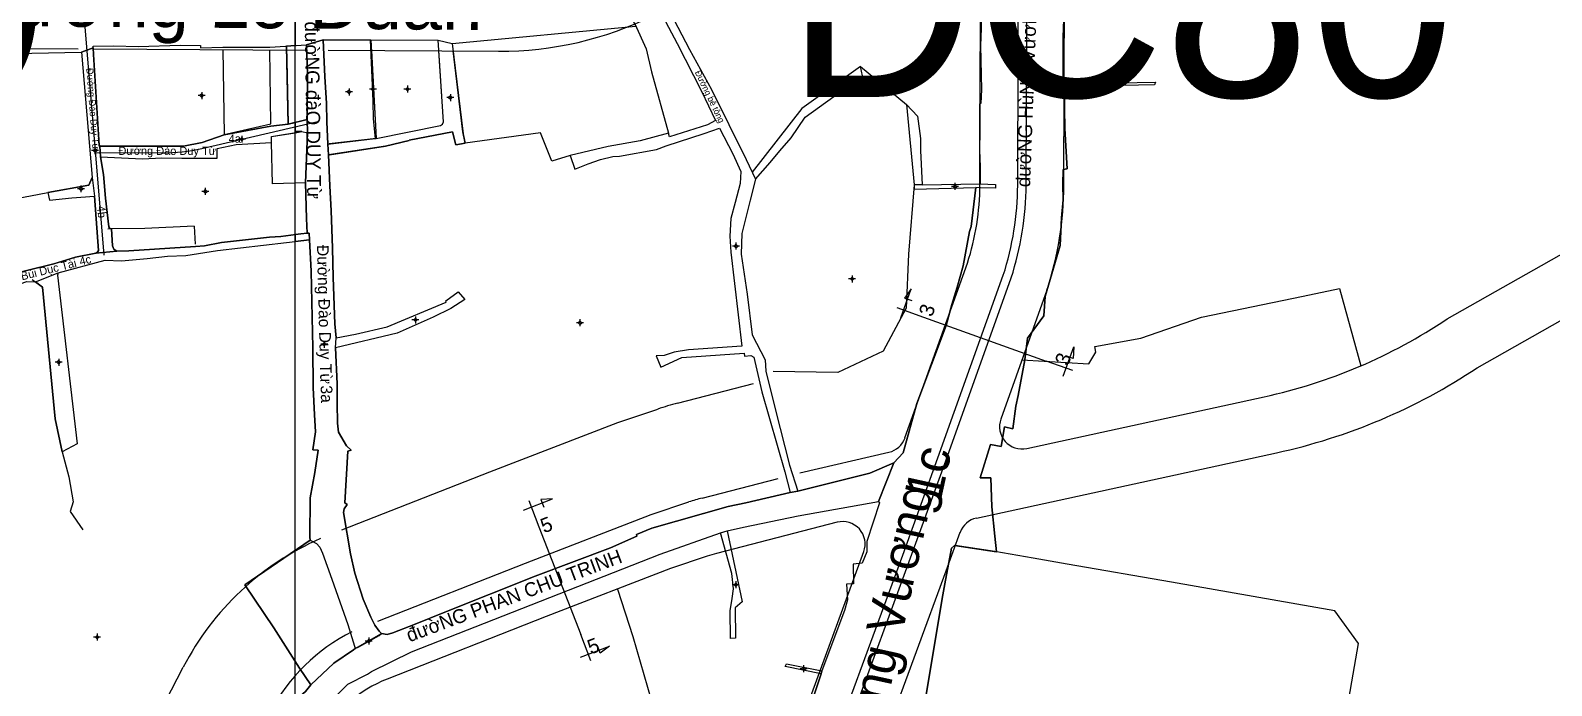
# Model space of a CAD drawing. Extents: x 547408 to 554234, y 1833375 to 1843904.
# Drawn here: x 551405 to 551949, y 1838658 to 1838892 of the extents above; entities that cross this region are included whole.
import ezdxf

# ---------------------------------------------------------------- set-up
doc = ezdxf.new("R2010")
doc.units = 0
for name, color, linetype in [('Level 1', 7, 'Continuous'), ('Level 10', 7, 'Continuous'), ('Level 11', 7, 'Continuous'), ('Level 2', 7, 'Continuous'), ('Level 30', 7, 'Continuous'), ('Level 4', 7, 'Continuous'), ('Level 5', 7, 'Continuous'), ('Level 52', 7, 'Continuous'), ('Level 62', 7, 'Continuous')]:
    doc.layers.add(name, color=color, linetype=linetype)

msp = doc.modelspace()

# ---------------------------------------------------------------- linework, layer by layer
at = {"layer": 'Level 1'}
for points in [[(551431.81, 1838811.73), (551424.41, 1838900.56)], [(551466.64, 1838849.93), (551508.14, 1838859.59)], [(551428.75, 1838848.51), (551452.66, 1838848.36)], [(551716.44, 1838789.28), (551720.2, 1838799.76)], [(551720.2, 1838799.76), (551717.71, 1838796.42), (551720.38, 1838795.47)], [(551715.08, 1838792.99), (551724.61, 1838789.57)], [(551724.61, 1838789.57), (551768.38, 1838773.88)], [(551774.5, 1838768.45), (551778.26, 1838778.94)], [(551778.26, 1838778.94), (551778.06, 1838774.78), (551775.39, 1838775.74)], [(551777.91, 1838770.46), (551768.38, 1838773.88)], [(551581.59, 1838720.61), (551591.97, 1838724.63)], [(551583.51, 1838724.07), (551587.16, 1838714.63)], [(551591.97, 1838724.63), (551587.82, 1838724.33), (551588.85, 1838721.68)], [(551587.16, 1838714.63), (551602.05, 1838676.11)], [(551605.71, 1838666.67), (551602.05, 1838676.11)], [(551601.96, 1838667.94), (551612.35, 1838671.95)], [(551612.35, 1838671.95), (551609.07, 1838669.38), (551608.05, 1838672.03)]]:
    msp.add_lwpolyline(points, dxfattribs=at)
msp.add_arc((551453.03, 1838908.36), 60, 269.6432, 283.1108, dxfattribs=at)
at = {"layer": 'Level 10'}
for p, q in [((551504.09, 1838886.93), (551510.07, 1838888.73)), ((551510.07, 1838888.73), (551526.84, 1838888.75)), ((551526.84, 1838888.75), (551527.06, 1838888.75)), ((551527.06, 1838888.75), (551551.12, 1838888.59)), ((551527.06, 1838888.75), (551528.97, 1838853.5)), ((551551.12, 1838888.59), (551556.17, 1838887.42)), ((551423.68, 1838884.33), (551427.88, 1838885.83)), ((551423.68, 1838884.33), (551427.45, 1838839.49)), ((551774.49, 1838872.96), (551774.99, 1838871.43)), ((551504.29, 1838860.2), (551504.44, 1838855.54)), ((551430.22, 1838850.67), (551430.48, 1838846.91)), ((551511.66, 1838851.43), (551528.56, 1838853.44)), ((551511.66, 1838851.43), (551511.96, 1838847.59)), ((551528.56, 1838853.44), (551528.97, 1838853.5)), ((551427.45, 1838839.49), (551428.3, 1838832.85)), ((551724.03, 1838836.92), (551744.82, 1838837.28)), ((551428.84, 1838812.49), (551436.33, 1838813.15)), ((551407.24, 1838802.21), (551415.31, 1838805.4)), ((551514.46, 1838778.59), (551514.72, 1838782.2)), ((551708.52, 1838723.68), (551713.95, 1838737.47)), ((551676.88, 1838726.88), (551679.65, 1838727.3)), ((551652.01, 1838712.39), (551654.42, 1838713.14)), ((551521.49, 1838671.05), (551530.86, 1838676.45)), ((551684.06, 1838650.19), (551687.96, 1838662.08)), ((551687.96, 1838662.08), (551688.17, 1838663.08))]:
    msp.add_line(p, q, dxfattribs=at)
for points in [[(551774.75, 1838953.06), (551774.31, 1838937.56), (551774.49, 1838933.75), (551774.48, 1838929.63), (551775.19, 1838921.06), (551774.63, 1838915.64), (551774.12, 1838910.06), (551775.5, 1838909.98), (551774.76, 1838899.1), (551774.5, 1838889.7), (551774.42, 1838880.87), (551774.49, 1838872.96)], [(551740.98, 1838950.04), (551743.71, 1838936.39), (551745.65, 1838925.09), (551745.61, 1838924), (551745.2, 1838892.76), (551744.93, 1838886.72), (551745.25, 1838870.98), (551745, 1838865.93), (551744.52, 1838865.9), (551744.6, 1838853.64), (551744.58, 1838849.24), (551744.8, 1838843.3), (551744.82, 1838837.28)], [(551631.61, 1838903.13), (551632.66, 1838901.29), (551640.99, 1838885.26), (551648.82, 1838871), (551661.13, 1838845.94), (551664.53, 1838838.89)], [(551556.17, 1838887.42), (551621.81, 1838893.58), (551621.1, 1838895.01), (551623.96, 1838896.45), (551624.21, 1838896.04), (551630.3, 1838899.16)], [(551630.3, 1838899.16), (551636.52, 1838887.4), (551645.17, 1838870.39), (551650.26, 1838859.92), (551647.36, 1838858.36), (551633.84, 1838854.05), (551633.39, 1838855.4), (551623.27, 1838852.57), (551611.93, 1838850.61), (551598.32, 1838847.33), (551599.93, 1838842.46), (551604.71, 1838844.4), (551609.16, 1838845.93), (551613.51, 1838846.98), (551615.98, 1838847.16), (551629.18, 1838849.58), (551632.59, 1838850.85), (551646.13, 1838855.24), (551651.69, 1838857.16), (551656.41, 1838847.93), (551659.28, 1838841.65), (551659.05, 1838837.38), (551657.31, 1838830.62), (551655.73, 1838824.89), (551655.34, 1838818.49), (551655.75, 1838812.77), (551659.58, 1838779.22), (551640.55, 1838777.93), (551635.44, 1838777.08), (551631.85, 1838775.81), (551629.01, 1838775.78), (551630.64, 1838771.7), (551638.14, 1838775.14), (551660.44, 1838776.72), (551660.54, 1838775.59), (551662.84, 1838775.87), (551663.94, 1838775.25), (551666.76, 1838762.84), (551674.97, 1838734.26), (551676.88, 1838726.88)], [(551427.88, 1838885.83), (551427.86, 1838886.44), (551435.1, 1838886.65), (551444.08, 1838886.34), (551458.88, 1838886.83), (551466.17, 1838886.76), (551466.22, 1838885.91), (551474.13, 1838886.12), (551490.98, 1838886.15), (551504.09, 1838886.93)], [(551504.29, 1838860.2), (551504.43, 1838876.44), (551504.09, 1838886.93)], [(551510.07, 1838888.73), (551510.61, 1838875.56), (551511.19, 1838866.1), (551511.35, 1838859.4), (551511.66, 1838851.43)], [(551556.17, 1838887.42), (551560.06, 1838855.11), (551560.75, 1838851.74), (551557.49, 1838851.15), (551556.24, 1838855.89), (551540.74, 1838852.87), (551540.75, 1838852.72), (551532.33, 1838850.75), (551511.96, 1838847.59)], [(551526.84, 1838888.75), (551527.62, 1838869.64), (551527.77, 1838866.68), (551527.93, 1838860.49), (551528.56, 1838853.44)], [(551528.97, 1838853.5), (551551.94, 1838858.12), (551552.62, 1838858.58), (551553.06, 1838859.47), (551551.12, 1838888.59)], [(551310.81, 1838864.32), (551338.3, 1838879.01), (551348.27, 1838881.58), (551356.96, 1838884.03), (551358.02, 1838881.17), (551360.49, 1838882.43), (551363.76, 1838883.75), (551369.12, 1838885.79), (551370.3, 1838883.25), (551423.68, 1838884.33)], [(551427.88, 1838885.83), (551427.93, 1838883.47), (551430.05, 1838851.03), (551430.22, 1838850.67)], [(551664.53, 1838838.89), (551669.74, 1838844.93), (551673.18, 1838849.03), (551677.21, 1838853.67), (551682.24, 1838861.14), (551702.81, 1838875.92), (551702.03, 1838879.23), (551718.51, 1838865.62), (551722.44, 1838861.48), (551723.54, 1838853.45), (551723.51, 1838849.14), (551724.03, 1838836.92)], [(551774.99, 1838871.43), (551774.92, 1838864.05), (551775.01, 1838857.02), (551775.84, 1838842.6), (551774.41, 1838842.38), (551774.35, 1838836.98), (551774.49, 1838831.55), (551773.89, 1838825.06), (551773.34, 1838815.15), (551768.08, 1838796.98), (551767.55, 1838790.06), (551761.72, 1838782.11), (551760.78, 1838774.3), (551758.36, 1838761.55), (551757.55, 1838757.71), (551756.46, 1838749.66), (551753.55, 1838750.4), (551752.3, 1838743.35), (551748.52, 1838744.02), (551744.81, 1838732.12), (551748.63, 1838732.12), (551749.02, 1838721.79), (551750.04, 1838711.26), (551750.65, 1838705.71), (551735.69, 1838707.89), (551734.57, 1838706.92), (551732.13, 1838694.25), (551731.17, 1838688.95), (551717.67, 1838607.15)], [(551774.49, 1838872.96), (551807.42, 1838873.66), (551807.12, 1838872.61), (551789.9, 1838872.31), (551774.99, 1838871.43)], [(551430.22, 1838850.67), (551460.12, 1838850.73), (551466.84, 1838851.97), (551474.69, 1838854.73), (551475.93, 1838854.98), (551491.33, 1838857.85), (551497.58, 1838858.62), (551504.29, 1838860.2)], [(551430.48, 1838846.91), (551445.42, 1838846.23), (551452.42, 1838846.59), (551459.49, 1838846.47), (551472.2, 1838846.44), (551472.12, 1838849.88), (551478.89, 1838851.31), (551491.61, 1838851.98), (551491.59, 1838854.13), (551502.47, 1838855.94), (551504.44, 1838855.54)], [(551504.32, 1838819.58), (551504.07, 1838824.85), (551503.72, 1838837.61), (551504.44, 1838855.54)], [(551430.48, 1838846.91), (551431.54, 1838840.61), (551432.24, 1838832.16), (551433.44, 1838821.88), (551433.75, 1838821.33), (551434.35, 1838821.12), (551434.73, 1838815.03), (551435.21, 1838813.94), (551436.33, 1838813.15)], [(551511.96, 1838847.59), (551512.39, 1838836.5), (551512.88, 1838827.64), (551513.37, 1838814.31), (551513.56, 1838803.74), (551514.25, 1838787.24), (551514.72, 1838782.2)], [(551427.45, 1838839.49), (551426.32, 1838836.76), (551411.6, 1838834.13), (551412.23, 1838831.43), (551420.18, 1838832.19), (551428.3, 1838832.85)], [(551664.53, 1838838.89), (551662.62, 1838831.4), (551659.69, 1838819.5), (551659.37, 1838812.09), (551661.51, 1838797.84), (551663.29, 1838783.2), (551667.94, 1838774.34), (551668.25, 1838770.23), (551671.61, 1838756.3), (551676.71, 1838736.69), (551679.65, 1838727.3)], [(551428.84, 1838812.49), (551429.44, 1838812.83), (551429.72, 1838813.45), (551428.3, 1838832.85)], [(551713.95, 1838737.47), (551717.24, 1838741.06), (551722.14, 1838758.75), (551732.68, 1838786.59), (551734.69, 1838794.07), (551736.55, 1838800.3), (551738.74, 1838807.94), (551740.97, 1838820.19), (551741.55, 1838821.96), (551743.2, 1838835.89)], [(551724.03, 1838836.92), (551721.25, 1838836.87), (551721.27, 1838835.39), (551743.2, 1838835.89)], [(551744.82, 1838837.28), (551750.32, 1838836.98), (551750.3, 1838835.71), (551744.87, 1838835.8), (551743.2, 1838835.89)], [(551415.31, 1838805.4), (551432.16, 1838809.93), (551437.94, 1838809.71), (551447.11, 1838810.57), (551454.41, 1838811.42), (551460.99, 1838811.63), (551472.32, 1838813.36), (551505.16, 1838817.19)], [(551436.33, 1838813.15), (551440.61, 1838813.25), (551464.38, 1838814.78), (551467.6, 1838815.13), (551473.71, 1838816.29), (551490.88, 1838818.15), (551494.87, 1838818.45), (551502.08, 1838819.34), (551504.32, 1838819.58)], [(551504.32, 1838819.58), (551505.04, 1838819.63), (551505.16, 1838817.19)], [(551505.16, 1838817.19), (551505.72, 1838806.04), (551506.29, 1838778.65), (551506.51, 1838764.41), (551506.93, 1838754.69), (551507.34, 1838748.59), (551506.29, 1838742.07), (551508.26, 1838741.97), (551507.08, 1838734.04), (551505.44, 1838724.98), (551505.23, 1838710.94), (551505.36, 1838709.84), (551507.7, 1838708.59), (551508.85, 1838707.38), (551509.77, 1838705.17), (551513.15, 1838695.84), (551518.86, 1838679.66), (551521.24, 1838671.94), (551521.49, 1838671.05)], [(551353.67, 1838782.5), (551372.57, 1838795.59), (551378, 1838798.59), (551383.74, 1838801.28), (551413.75, 1838808.7), (551421.52, 1838810.98), (551428.84, 1838812.49)], [(551415.31, 1838805.4), (551415.13, 1838804.57), (551422.15, 1838744.29), (551416.8, 1838741.45), (551414.24, 1838753.18), (551409.74, 1838800.31), (551407.24, 1838802.21)], [(551357.04, 1838777.95), (551357.2, 1838779.19), (551358.07, 1838780.23), (551381.35, 1838794.35), (551404.11, 1838802.29), (551407.24, 1838802.21)], [(551514.72, 1838782.2), (551521.63, 1838783.55), (551532.88, 1838786.11), (551554, 1838794.91), (551553.85, 1838795.41), (551558.27, 1838798.59), (551560.69, 1838795.87), (551555.62, 1838792.66), (551549.34, 1838789.56), (551536.51, 1838783.8), (551514.46, 1838778.59)], [(551514.46, 1838778.59), (551515, 1838765.69), (551515.02, 1838758.8), (551515.1, 1838751.68), (551515.49, 1838748.5), (551518.39, 1838743.55), (551520.03, 1838742.03), (551518.88, 1838741.64), (551517.78, 1838723.23), (551518.64, 1838722.61), (551517.59, 1838720.98), (551517.27, 1838719.7), (551519.79, 1838704.89), (551521.32, 1838698.08), (551524.37, 1838688.74), (551527.03, 1838682.3), (551528.47, 1838679.44), (551529.99, 1838677.25), (551530.86, 1838676.45)], [(551679.65, 1838727.3), (551705.39, 1838733.78), (551713.95, 1838737.47)], [(551530.86, 1838676.45), (551532.85, 1838676.05), (551534.97, 1838676.66), (551542.91, 1838679.77), (551553.52, 1838684.08), (551585.82, 1838696.94), (551612.7, 1838707.07), (551622.12, 1838711.27), (551622.01, 1838711.89), (551627.48, 1838714.07), (551654.76, 1838721.92), (551661.02, 1838723.12), (551676.88, 1838726.88)], [(551654.42, 1838713.14), (551660.25, 1838714.53), (551679.77, 1838718.53), (551708.52, 1838723.68)], [(551708.52, 1838723.68), (551708.84, 1838723.19), (551704.33, 1838709.38), (551704.28, 1838705.61), (551702.61, 1838701.64), (551699.41, 1838701.29), (551699.56, 1838694.24), (551697.02, 1838694.04), (551697.39, 1838688.53), (551696.35, 1838684.7), (551688.17, 1838663.08)], [(551654.42, 1838713.14), (551659.74, 1838687.74), (551657.25, 1838685.63), (551657.4, 1838674.77), (551655.54, 1838674.67), (551655.42, 1838684.56), (551656.19, 1838688.99), (551656.67, 1838692.44), (551656.03, 1838697.96), (551652.01, 1838712.39)], [(551475.33, 1838587.55), (551485.55, 1838605.04), (551489.71, 1838611.64), (551492.09, 1838617.84), (551500.52, 1838636.93), (551503.9, 1838642.77), (551507.36, 1838646.87), (551518.85, 1838658.38), (551525.91, 1838661.95), (551527.27, 1838662.82), (551541.59, 1838669.86), (551630.46, 1838704.86), (551652.01, 1838712.39)], [(551521.49, 1838671.05), (551522.77, 1838671.63), (551530.05, 1838675.75), (551530.86, 1838676.45)], [(551410.66, 1838533.12), (551419.65, 1838544.24), (551432.22, 1838555.63), (551436.84, 1838559.53), (551444.32, 1838567.03), (551448.87, 1838571.35), (551454.27, 1838577.21), (551458.77, 1838581.27), (551466.22, 1838588.54), (551468.25, 1838592.61), (551473.71, 1838599.9), (551476.3, 1838605.94), (551490.18, 1838632.89), (551491.06, 1838636.7), (551500, 1838652.54), (551503.69, 1838655.77), (551505.61, 1838658.14), (551513.9, 1838665.79), (551520.83, 1838670.65), (551521.49, 1838671.05)], [(551687.96, 1838662.08), (551675.15, 1838664.64), (551675.56, 1838665.62), (551688.17, 1838663.08)]]:
    msp.add_lwpolyline(points, dxfattribs=at)
at = {"layer": 'Level 11'}
for p, q in [((551518.65, 1838870.09), (551518.02, 1838870.09)), ((551519.27, 1838870.71), (551518.65, 1838870.09)), ((551518.65, 1838870.09), (551519.27, 1838869.47)), ((551519.27, 1838871.34), (551519.27, 1838870.71)), ((551519.89, 1838870.09), (551519.27, 1838870.71)), ((551519.27, 1838869.47), (551519.89, 1838870.09)), ((551520.52, 1838870.09), (551519.89, 1838870.09)), ((551527.17, 1838871.1), (551526.54, 1838871.1)), ((551527.79, 1838871.73), (551527.17, 1838871.1)), ((551527.17, 1838871.1), (551527.79, 1838870.47)), ((551527.79, 1838872.35), (551527.79, 1838871.73)), ((551528.41, 1838871.1), (551527.79, 1838871.73)), ((551527.79, 1838870.47), (551528.41, 1838871.1)), ((551527.79, 1838870.47), (551527.79, 1838869.85)), ((551529.04, 1838871.1), (551528.41, 1838871.1)), ((551539.53, 1838871.12), (551538.9, 1838871.12)), ((551540.15, 1838871.75), (551539.53, 1838871.12)), ((551539.53, 1838871.12), (551540.15, 1838870.49)), ((551540.15, 1838872.37), (551540.15, 1838871.75)), ((551540.77, 1838871.12), (551540.15, 1838871.75)), ((551540.15, 1838870.49), (551540.77, 1838871.12)), ((551540.15, 1838870.49), (551540.15, 1838869.87)), ((551541.4, 1838871.12), (551540.77, 1838871.12)), ((551788.39, 1838872.54), (551787.76, 1838872.54)), ((551789.01, 1838873.17), (551788.39, 1838872.54)), ((551788.39, 1838872.54), (551789.01, 1838871.91)), ((551789.01, 1838873.79), (551789.01, 1838873.17)), ((551789.63, 1838872.54), (551789.01, 1838873.17)), ((551789.01, 1838871.91), (551789.63, 1838872.54)), ((551789.01, 1838871.91), (551789.01, 1838871.29)), ((551790.26, 1838872.54), (551789.63, 1838872.54)), ((551466.01, 1838868.8), (551465.38, 1838868.8)), ((551466.63, 1838869.43), (551466.01, 1838868.8)), ((551466.01, 1838868.8), (551466.63, 1838868.17)), ((551466.63, 1838870.05), (551466.63, 1838869.43)), ((551467.25, 1838868.8), (551466.63, 1838869.43)), ((551466.63, 1838868.17), (551467.25, 1838868.8)), ((551466.63, 1838868.17), (551466.63, 1838867.55)), ((551467.88, 1838868.8), (551467.25, 1838868.8)), ((551519.27, 1838869.47), (551519.27, 1838868.84)), ((551554.87, 1838868.09), (551554.24, 1838868.09)), ((551555.49, 1838868.71), (551554.87, 1838868.09)), ((551554.87, 1838868.09), (551555.49, 1838867.47)), ((551555.49, 1838869.34), (551555.49, 1838868.71)), ((551556.11, 1838868.09), (551555.49, 1838868.71)), ((551555.49, 1838867.47), (551556.11, 1838868.09)), ((551555.49, 1838867.47), (551555.49, 1838866.84)), ((551556.74, 1838868.09), (551556.11, 1838868.09)), ((551480.99, 1838853.85), (551480.37, 1838853.22)), ((551480.99, 1838854.47), (551480.99, 1838853.85)), ((551481.61, 1838853.22), (551480.99, 1838853.85)), ((551427.85, 1838849.16), (551427.23, 1838849.16)), ((551428.48, 1838849.79), (551427.85, 1838849.16)), ((551427.85, 1838849.16), (551428.48, 1838848.53)), ((551428.48, 1838850.41), (551428.48, 1838849.79)), ((551429.11, 1838849.16), (551428.48, 1838849.79)), ((551428.48, 1838848.53), (551429.11, 1838849.16)), ((551428.48, 1838848.53), (551428.48, 1838847.91)), ((551429.73, 1838849.16), (551429.11, 1838849.16)), ((551480.37, 1838853.22), (551479.74, 1838853.22)), ((551480.37, 1838853.22), (551480.99, 1838852.59)), ((551480.99, 1838852.59), (551481.61, 1838853.22)), ((551480.99, 1838852.59), (551480.99, 1838851.97)), ((551482.24, 1838853.22), (551481.61, 1838853.22)), ((551735.78, 1838837.59), (551735.78, 1838836.97)), ((551422.87, 1838835.46), (551422.25, 1838835.46)), ((551423.5, 1838836.09), (551422.87, 1838835.46)), ((551422.87, 1838835.46), (551423.5, 1838834.83)), ((551423.5, 1838836.71), (551423.5, 1838836.09)), ((551424.13, 1838835.46), (551423.5, 1838836.09)), ((551423.5, 1838834.83), (551424.13, 1838835.46)), ((551423.5, 1838834.83), (551423.5, 1838834.21)), ((551424.75, 1838835.46), (551424.13, 1838835.46)), ((551467.3, 1838834.54), (551466.67, 1838834.54)), ((551467.92, 1838835.17), (551467.3, 1838834.54)), ((551467.3, 1838834.54), (551467.92, 1838833.91)), ((551467.92, 1838835.79), (551467.92, 1838835.17)), ((551468.55, 1838834.54), (551467.92, 1838835.17)), ((551467.92, 1838833.91), (551468.55, 1838834.54)), ((551467.92, 1838833.91), (551467.92, 1838833.29)), ((551469.17, 1838834.54), (551468.55, 1838834.54)), ((551735.15, 1838836.34), (551734.53, 1838836.34)), ((551735.78, 1838836.97), (551735.15, 1838836.34)), ((551735.15, 1838836.34), (551735.78, 1838835.71)), ((551736.41, 1838836.34), (551735.78, 1838836.97)), ((551735.78, 1838835.71), (551736.41, 1838836.34)), ((551735.78, 1838835.71), (551735.78, 1838835.09)), ((551737.03, 1838836.34), (551736.41, 1838836.34)), ((551657.54, 1838816.25), (551657.54, 1838815.63)), ((551656.91, 1838815), (551656.29, 1838815)), ((551657.54, 1838815.63), (551656.91, 1838815)), ((551656.91, 1838815), (551657.54, 1838814.37)), ((551658.17, 1838815), (551657.54, 1838815.63)), ((551657.54, 1838814.37), (551658.17, 1838815)), ((551657.54, 1838814.37), (551657.54, 1838813.75)), ((551658.79, 1838815), (551658.17, 1838815)), ((551698.43, 1838803.26), (551697.8, 1838803.26)), ((551699.05, 1838803.89), (551698.43, 1838803.26)), ((551698.43, 1838803.26), (551699.05, 1838802.63)), ((551699.05, 1838804.51), (551699.05, 1838803.89)), ((551699.68, 1838803.26), (551699.05, 1838803.89)), ((551699.05, 1838802.63), (551699.68, 1838803.26)), ((551699.05, 1838802.63), (551699.05, 1838802.01)), ((551700.3, 1838803.26), (551699.68, 1838803.26)), ((551542.39, 1838788.59), (551541.76, 1838788.59)), ((551543.01, 1838789.21), (551542.39, 1838788.59)), ((551542.39, 1838788.59), (551543.01, 1838787.97)), ((551543.01, 1838789.84), (551543.01, 1838789.21)), ((551543.63, 1838788.59), (551543.01, 1838789.21)), ((551543.01, 1838787.97), (551543.63, 1838788.59)), ((551544.26, 1838788.59), (551543.63, 1838788.59)), ((551601.8, 1838788.85), (551601.8, 1838788.23)), ((551543.01, 1838787.97), (551543.01, 1838787.34)), ((551601.18, 1838787.6), (551600.55, 1838787.6)), ((551601.8, 1838788.23), (551601.18, 1838787.6)), ((551601.18, 1838787.6), (551601.8, 1838786.97)), ((551602.43, 1838787.6), (551601.8, 1838788.23)), ((551601.8, 1838786.97), (551602.43, 1838787.6)), ((551601.8, 1838786.97), (551601.8, 1838786.35)), ((551603.05, 1838787.6), (551602.43, 1838787.6)), ((551509.79, 1838779.89), (551509.16, 1838779.89)), ((551510.41, 1838780.51), (551509.79, 1838779.89)), ((551509.79, 1838779.89), (551510.41, 1838779.27)), ((551510.41, 1838781.14), (551510.41, 1838780.51)), ((551511.03, 1838779.89), (551510.41, 1838780.51)), ((551510.41, 1838779.27), (551511.03, 1838779.89)), ((551510.41, 1838779.27), (551510.41, 1838778.64)), ((551511.66, 1838779.89), (551511.03, 1838779.89)), ((551414.91, 1838773.42), (551414.28, 1838773.42)), ((551415.53, 1838774.05), (551414.91, 1838773.42)), ((551414.91, 1838773.42), (551415.53, 1838772.79)), ((551415.53, 1838774.67), (551415.53, 1838774.05)), ((551416.15, 1838773.42), (551415.53, 1838774.05)), ((551415.53, 1838772.79), (551416.15, 1838773.42)), ((551415.53, 1838772.79), (551415.53, 1838772.17)), ((551416.78, 1838773.42), (551416.15, 1838773.42)), ((551656.85, 1838693.9), (551656.22, 1838693.9)), ((551657.47, 1838694.53), (551656.85, 1838693.9)), ((551656.85, 1838693.9), (551657.47, 1838693.27)), ((551657.47, 1838695.15), (551657.47, 1838694.53)), ((551658.09, 1838693.9), (551657.47, 1838694.53)), ((551657.47, 1838693.27), (551658.09, 1838693.9)), ((551657.47, 1838693.27), (551657.47, 1838692.65)), ((551658.72, 1838693.9), (551658.09, 1838693.9)), ((551428.65, 1838675.16), (551428.02, 1838675.16)), ((551429.27, 1838675.79), (551428.65, 1838675.16)), ((551428.65, 1838675.16), (551429.27, 1838674.53)), ((551429.27, 1838676.41), (551429.27, 1838675.79)), ((551429.89, 1838675.16), (551429.27, 1838675.79)), ((551429.27, 1838674.53), (551429.89, 1838675.16)), ((551429.27, 1838674.53), (551429.27, 1838673.91)), ((551430.52, 1838675.16), (551429.89, 1838675.16)), ((551526.35, 1838675), (551526.35, 1838674.37)), ((551525.73, 1838673.75), (551525.1, 1838673.75)), ((551526.35, 1838674.37), (551525.73, 1838673.75)), ((551525.73, 1838673.75), (551526.35, 1838673.13)), ((551526.97, 1838673.75), (551526.35, 1838674.37)), ((551526.35, 1838673.13), (551526.97, 1838673.75)), ((551526.35, 1838673.13), (551526.35, 1838672.5)), ((551527.6, 1838673.75), (551526.97, 1838673.75)), ((551681.11, 1838663.85), (551680.48, 1838663.85)), ((551681.73, 1838664.47), (551681.11, 1838663.85)), ((551681.11, 1838663.85), (551681.73, 1838663.23)), ((551681.73, 1838665.1), (551681.73, 1838664.47)), ((551682.35, 1838663.85), (551681.73, 1838664.47)), ((551681.73, 1838663.23), (551682.35, 1838663.85)), ((551682.98, 1838663.85), (551682.35, 1838663.85)), ((551681.73, 1838663.23), (551681.73, 1838662.6))]:
    msp.add_line(p, q, dxfattribs=at)
for centre in [(551519.27, 1838870.09), (551527.79, 1838871.1), (551540.15, 1838871.12), (551789.01, 1838872.54), (551466.63, 1838868.8), (551555.49, 1838868.09), (551428.48, 1838849.16), (551480.99, 1838853.22), (551423.5, 1838835.46), (551467.92, 1838834.54), (551735.78, 1838836.34), (551657.54, 1838815), (551699.05, 1838803.26), (551543.01, 1838788.59), (551601.8, 1838787.6), (551510.41, 1838779.89), (551415.53, 1838773.42), (551657.47, 1838693.9), (551429.27, 1838675.16), (551526.35, 1838673.75), (551681.73, 1838663.85)]:
    msp.add_circle(centre, 0.15, dxfattribs=at)
at = {"layer": 'Level 2'}
for p, q in [((551510.07, 1838888.73), (551504.09, 1838886.93)), ((551427.88, 1838885.83), (551423.68, 1838884.33)), ((551423.68, 1838884.33), (551427.45, 1838839.49)), ((551427.93, 1838883.47), (551427.88, 1838885.83)), ((551430.05, 1838851.03), (551427.93, 1838883.47)), ((551745.25, 1838870.98), (551745, 1838865.93)), ((551774.99, 1838871.43), (551774.49, 1838872.96)), ((551774.92, 1838864.05), (551774.99, 1838871.43)), ((551474.69, 1838854.73), (551466.84, 1838851.97)), ((551430.22, 1838850.67), (551430.05, 1838851.03)), ((551460.12, 1838850.73), (551430.22, 1838850.67)), ((551430.22, 1838850.67), (551430.48, 1838846.91)), ((551466.84, 1838851.97), (551460.12, 1838850.73)), ((551478.89, 1838851.31), (551491.61, 1838851.98)), ((551427.45, 1838839.49), (551428.3, 1838832.85)), ((551432.24, 1838832.16), (551431.54, 1838840.61)), ((551744.87, 1838835.8), (551743.2, 1838835.89)), ((551472.32, 1838813.36), (551505.16, 1838817.19)), ((551505.16, 1838817.19), (551505.72, 1838806.04)), ((551436.33, 1838813.15), (551428.84, 1838812.49)), ((551460.99, 1838811.63), (551472.32, 1838813.36)), ((551407.24, 1838802.21), (551415.31, 1838805.4)), ((551415.31, 1838805.4), (551432.16, 1838809.93)), ((551404.11, 1838802.29), (551407.24, 1838802.21)), ((551514.25, 1838787.24), (551513.56, 1838803.74)), ((551515.49, 1838748.5), (551515.1, 1838751.68)), ((551508.26, 1838741.97), (551507.08, 1838734.04)), ((551717.24, 1838741.06), (551713.95, 1838737.47)), ((551652.01, 1838712.39), (551654.42, 1838713.14)), ((551527.03, 1838682.3), (551524.37, 1838688.74)), ((551528.47, 1838679.44), (551527.03, 1838682.3)), ((551521.49, 1838671.05), (551530.86, 1838676.45)), ((551521.24, 1838671.94), (551521.49, 1838671.05)), ((551507.36, 1838646.87), (551518.85, 1838658.38)), ((551518.85, 1838658.38), (551525.91, 1838661.95))]:
    msp.add_line(p, q, dxfattribs=at)
for points in [[(551774.49, 1838872.96), (551774.42, 1838880.87), (551774.5, 1838889.7), (551774.76, 1838899.1), (551775.5, 1838909.98), (551774.12, 1838910.06), (551774.63, 1838915.64), (551775.19, 1838921.06), (551774.48, 1838929.63), (551774.49, 1838933.75), (551774.31, 1838937.56), (551774.75, 1838953.06)], [(551745.65, 1838925.09), (551745.61, 1838924), (551745.2, 1838892.76), (551744.93, 1838886.72), (551745.25, 1838870.98)], [(551370.3, 1838883.25), (551423.68, 1838884.33), (551427.88, 1838885.83), (551427.86, 1838886.44), (551435.1, 1838886.65), (551444.08, 1838886.34), (551458.88, 1838886.83), (551466.17, 1838886.76), (551466.22, 1838885.91), (551474.13, 1838886.12), (551490.98, 1838886.15), (551504.09, 1838886.93), (551510.07, 1838888.73), (551526.84, 1838888.75), (551527.06, 1838888.75), (551551.12, 1838888.59), (551556.17, 1838887.42), (551621.81, 1838893.58)], [(551504.09, 1838886.93), (551504.43, 1838876.44), (551504.29, 1838860.2), (551504.44, 1838855.54), (551503.72, 1838837.61)], [(551513.56, 1838803.74), (551513.37, 1838814.31), (551512.88, 1838827.64), (551512.39, 1838836.5), (551511.96, 1838847.59), (551511.66, 1838851.43), (551511.35, 1838859.4), (551511.19, 1838866.1), (551510.61, 1838875.56), (551510.07, 1838888.73)], [(551745, 1838865.93), (551744.52, 1838865.9), (551744.6, 1838853.64), (551744.58, 1838849.24), (551744.8, 1838843.3), (551744.82, 1838837.28)], [(551504.29, 1838860.2), (551497.58, 1838858.62), (551491.33, 1838857.85), (551475.93, 1838854.98), (551474.69, 1838854.73)], [(551491.61, 1838851.98), (551491.59, 1838854.13), (551502.47, 1838855.94), (551504.44, 1838855.54), (551504.29, 1838860.2)], [(551717.67, 1838607.15), (551731.17, 1838688.95), (551732.13, 1838694.25), (551734.57, 1838706.92), (551735.69, 1838707.89), (551750.65, 1838705.71), (551750.04, 1838711.26), (551749.02, 1838721.79), (551748.63, 1838732.12), (551744.81, 1838732.12), (551748.52, 1838744.02), (551752.3, 1838743.35), (551753.55, 1838750.4), (551756.46, 1838749.66), (551757.55, 1838757.71), (551758.36, 1838761.55), (551760.78, 1838774.3), (551761.72, 1838782.11), (551767.55, 1838790.06), (551768.08, 1838796.98), (551773.34, 1838815.15), (551773.89, 1838825.06), (551774.49, 1838831.55), (551774.35, 1838836.98), (551774.41, 1838842.38), (551775.84, 1838842.6), (551775.01, 1838857.02), (551774.92, 1838864.05)], [(551431.54, 1838840.61), (551430.48, 1838846.91), (551430.22, 1838850.67)], [(551472.2, 1838846.44), (551472.12, 1838849.88), (551478.89, 1838851.31)], [(551430.48, 1838846.91), (551445.42, 1838846.23), (551452.42, 1838846.59), (551459.49, 1838846.47), (551472.2, 1838846.44)], [(551503.72, 1838837.61), (551504.07, 1838824.85), (551504.32, 1838819.58)], [(551428.3, 1838832.85), (551429.72, 1838813.45), (551429.44, 1838812.83)], [(551434.35, 1838821.12), (551433.75, 1838821.33), (551433.44, 1838821.88), (551432.24, 1838832.16)], [(551743.2, 1838835.89), (551741.55, 1838821.96), (551740.97, 1838820.19)], [(551744.82, 1838837.28), (551750.32, 1838836.98), (551750.3, 1838835.71), (551744.87, 1838835.8)], [(551436.33, 1838813.15), (551435.21, 1838813.94), (551434.73, 1838815.03), (551434.35, 1838821.12)], [(551473.71, 1838816.29), (551467.6, 1838815.13), (551464.38, 1838814.78)], [(551505.16, 1838817.19), (551505.04, 1838819.63), (551504.32, 1838819.58), (551502.08, 1838819.34), (551494.87, 1838818.45), (551490.88, 1838818.15), (551473.71, 1838816.29)], [(551504.32, 1838819.58), (551505.04, 1838819.63), (551505.16, 1838817.19)], [(551740.97, 1838820.19), (551738.74, 1838807.94), (551736.55, 1838800.3), (551734.69, 1838794.07)], [(551428.84, 1838812.49), (551421.52, 1838810.98), (551413.75, 1838808.7), (551383.74, 1838801.28), (551378, 1838798.59), (551372.57, 1838795.59)], [(551429.44, 1838812.83), (551428.84, 1838812.49), (551436.33, 1838813.15)], [(551432.16, 1838809.93), (551437.94, 1838809.71), (551447.11, 1838810.57), (551454.41, 1838811.42), (551460.99, 1838811.63)], [(551464.38, 1838814.78), (551440.61, 1838813.25), (551436.33, 1838813.15)], [(551505.72, 1838806.04), (551506.29, 1838778.65), (551506.51, 1838764.41), (551506.93, 1838754.69), (551507.34, 1838748.59), (551506.29, 1838742.07), (551508.26, 1838741.97)], [(551734.69, 1838794.07), (551732.68, 1838786.59), (551722.14, 1838758.75), (551717.24, 1838741.06)], [(551515, 1838765.69), (551514.46, 1838778.59), (551514.72, 1838782.2), (551514.25, 1838787.24)], [(551515.1, 1838751.68), (551515.02, 1838758.8), (551515, 1838765.69)], [(551517.27, 1838719.7), (551517.59, 1838720.98), (551518.64, 1838722.61), (551517.78, 1838723.23), (551518.88, 1838741.64), (551520.03, 1838742.03), (551518.39, 1838743.55), (551515.49, 1838748.5)], [(551708.52, 1838723.68), (551713.95, 1838737.47), (551705.39, 1838733.78), (551679.65, 1838727.3), (551676.88, 1838726.88), (551661.02, 1838723.12), (551654.76, 1838721.92), (551627.48, 1838714.07), (551622.01, 1838711.89), (551622.12, 1838711.27), (551612.7, 1838707.07), (551585.82, 1838696.94), (551553.52, 1838684.08), (551542.91, 1838679.77), (551534.97, 1838676.66), (551532.85, 1838676.05), (551530.86, 1838676.45), (551530.05, 1838675.75), (551522.77, 1838671.63), (551521.49, 1838671.05)], [(551713.95, 1838737.47), (551708.52, 1838723.68), (551708.84, 1838723.19), (551704.33, 1838709.38), (551704.28, 1838705.61), (551702.61, 1838701.64), (551699.41, 1838701.29), (551699.56, 1838694.24), (551697.02, 1838694.04), (551697.39, 1838688.53), (551696.35, 1838684.7), (551688.17, 1838663.08), (551687.96, 1838662.08), (551684.06, 1838650.19), (551682.02, 1838646.81), (551674.63, 1838617.33), (551673.29, 1838597.94), (551666.14, 1838584.16), (551669.98, 1838564.33), (551669.1, 1838469.55), (551670.35, 1838462.97), (551692.58, 1838345.46), (551701.82, 1838292.8)], [(551507.08, 1838734.04), (551505.44, 1838724.98), (551505.23, 1838710.94), (551505.36, 1838709.84)], [(551654.42, 1838713.14), (551660.25, 1838714.53), (551679.77, 1838718.53), (551708.52, 1838723.68)], [(551524.37, 1838688.74), (551521.32, 1838698.08), (551519.79, 1838704.89), (551517.27, 1838719.7)], [(551505.36, 1838709.84), (551507.7, 1838708.59), (551508.85, 1838707.38), (551509.77, 1838705.17), (551513.15, 1838695.84)], [(551525.91, 1838661.95), (551527.27, 1838662.82), (551541.59, 1838669.86), (551630.46, 1838704.86), (551652.01, 1838712.39)], [(551513.15, 1838695.84), (551518.86, 1838679.66), (551521.24, 1838671.94)], [(551530.86, 1838676.45), (551529.99, 1838677.25), (551528.47, 1838679.44)], [(551521.49, 1838671.05), (551520.83, 1838670.65), (551513.9, 1838665.79)], [(551513.9, 1838665.79), (551505.61, 1838658.14), (551503.69, 1838655.77), (551500, 1838652.54)]]:
    msp.add_lwpolyline(points, dxfattribs=at)
at = {"layer": 'Level 30'}
for points in [[(551774.71, 1838836.75), (551775.08, 1838941.75)], [(551744.71, 1838836.86), (551745.05, 1838932.49)], [(551758.21, 1838836.81), (551758.54, 1838928.8)], [(551761.21, 1838836.8), (551761.54, 1838928.78)], [(551621.43, 1838894.42), (551625.47, 1838885.57), (551627.37, 1838877.35), (551633.39, 1838855.4), (551623.27, 1838852.57), (551611.93, 1838850.61), (551598.32, 1838847.33), (551591.7, 1838845.32), (551587.64, 1838855.49), (551560.75, 1838851.74), (551559.98, 1838855.8), (551556.49, 1838884.78)], [(551386.59, 1838885.79), (551422.53, 1838885.58)], [(551428.13, 1838885.54), (551503.88, 1838885.1)], [(551474.15, 1838885.27), (551474.66, 1838854.87), (551491.32, 1838858.75), (551490.99, 1838885.17)], [(551511.88, 1838885.05), (551572.74, 1838884.69)], [(551527.27, 1838884.96), (551528.97, 1838853.5), (551551.94, 1838858.12), (551552.62, 1838858.58), (551553.06, 1838859.47), (551551.37, 1838884.81)], [(551702.03, 1838879.23), (551681.08, 1838864.18), (551663.32, 1838841.4)], [(551702.03, 1838879.23), (551718.51, 1838865.62), (551721.25, 1838836.87), (551719.21, 1838812.05), (551718.32, 1838792.84), (551710.18, 1838777.4), (551694, 1838769.75), (551670.86, 1838770.18)], [(551512.28, 1838847.64), (551532.33, 1838850.75), (551540.75, 1838852.72), (551540.74, 1838852.87), (551556.24, 1838855.89), (551557.49, 1838851.15), (551560.73, 1838851.81)], [(551911.64, 1838788.92), (552028.21, 1838854.94)], [(551528.97, 1838853.5), (551512.23, 1838851.5)], [(551338.53, 1838811.32), (551371.54, 1838828.27), (551372.37, 1838826.72), (551382.33, 1838828.55), (551411.6, 1838834.13), (551426.32, 1838836.76), (551427.45, 1838839.49)], [(551922.4, 1838771.46), (552042.72, 1838839.6)], [(551463.94, 1838822.13), (551446.33, 1838821.26), (551434.35, 1838821.12), (551433.05, 1838821.01)], [(551463.94, 1838822.13), (551464.33, 1838815.62)], [(551717.94, 1838746.37), (551740.28, 1838808.91)], [(551406.09, 1838803.08), (551409.74, 1838800.31), (551414.24, 1838753.18), (551416.8, 1838741.45), (551419.16, 1838732.45), (551420.76, 1838723.48), (551419.67, 1838720.12), (551424.11, 1838713.48)], [(551729.72, 1838739.22), (551753.06, 1838804.57)], [(551732.55, 1838738.21), (551755.91, 1838803.6)], [(551759.73, 1838774.34), (551783.59, 1838772.9), (551786.18, 1838777.07), (551785.82, 1838779.07), (551802.23, 1838782.06), (551823.93, 1838789.59), (551860.28, 1838797.11), (551873.22, 1838799.79), (551880.83, 1838772.16)], [(551768.68, 1838799.25), (551752.21, 1838753.12)], [(551636.66, 1838758.81), (551663.78, 1838765.84)], [(551516.68, 1838713.47), (551569.61, 1838734.25), (551615.31, 1838751.93), (551629.62, 1838756.72)], [(551761.45, 1838742.62), (551846.29, 1838761.09)], [(551680.38, 1838733.89), (551712.21, 1838741.27)], [(551743.46, 1838717.72), (551850.65, 1838741.06)], [(551717.14, 1838704.49), (551729.72, 1838739.22)], [(551719.96, 1838703.46), (551732.55, 1838738.21)], [(551645.45, 1838724.9), (551672.57, 1838731.92)], [(551529.56, 1838680.88), (551582.33, 1838701.61), (551627.2, 1838718.96), (551640.75, 1838723.5)], [(551693.7, 1838716.22), (551650.59, 1838705.05)], [(551732.64, 1838698.84), (551737.64, 1838712.63)], [(551843.91, 1838491.42), (551849.31, 1838495.84), (551879.95, 1838672.88), (551871.56, 1838684.51), (551813.15, 1838694.75), (551775.91, 1838701.28), (551763.77, 1838703.41), (551750.05, 1838705.8), (551735.91, 1838707.86)], [(551647.26, 1838704.06), (551634.16, 1838699.68), (551589.77, 1838682.51), (551532.87, 1838660.16)], [(551683.33, 1838651.47), (551703.21, 1838705.72)], [(551696.01, 1838646.82), (551717.14, 1838704.49)], [(551698.82, 1838645.79), (551719.96, 1838703.46)], [(551711.5, 1838641.14), (551732.64, 1838698.84)], [(551615.18, 1838692.33), (551620.64, 1838675.35), (551627.27, 1838652.74), (551627.4, 1838603.04)], [(551441.11, 1838627.55), (551460.06, 1838664.38)]]:
    msp.add_lwpolyline(points, dxfattribs=at)
for centre, radius, start, end in [((551573.47, 1839007.69), 123, 269.6616, 296.3226), ((551652.26, 1838837.19), 92.45, 342.1933, 359.7968), ((551652.26, 1838837.19), 105.95, 342.0715, 359.7968), ((551652.26, 1838837.19), 108.95, 342.0475, 359.7968), ((551652.26, 1838837.19), 122.45, 341.9509, 359.7968), ((551805.92, 1838946.5), 189.75, 282.2831, 303.8585), ((551805.92, 1838946.5), 210.25, 282.2831, 303.6417), ((551663.06, 1838656.89), 105.28, 104.5231, 108.5225), ((551759.74, 1838750.43), 8, 160.3445, 282.2831), ((551710.41, 1838749.06), 8, 283.0549, 340.3445), ((551663.06, 1838656.89), 70.25, 104.5231, 108.5225), ((551695.7, 1838708.47), 8, 339.8742, 104.5231), ((551745.16, 1838709.9), 8, 102.2831, 160.0839), ((551549.23, 1838618.51), 100.28, 113.6067, 152.7789), ((551663.06, 1838656.89), 49.75, 104.5231, 108.5225), ((551549.23, 1838618.51), 65.25, 116.2978, 152.7789), ((551549.23, 1838618.51), 44.75, 111.4435, 152.7789)]:
    msp.add_arc(centre, radius, start, end, dxfattribs=at)
at = {"layer": 'Level 52'}
for p, q in [((551500, 1838886.68), (551500, 1838915.68)), ((551500, 1838915.68), (551500, 1838886.68)), ((551496.99, 1838886.49), (551500, 1838886.68)), ((551500, 1838886.68), (551496.99, 1838886.49)), ((551497.58, 1838858.62), (551496.99, 1838886.49)), ((551496.99, 1838886.49), (551497.22, 1838875.92)), ((551497.22, 1838875.92), (551497.58, 1838858.62)), ((551500, 1838859.19), (551497.58, 1838858.62)), ((551497.58, 1838858.62), (551500, 1838859.19)), ((551500, 1838855.91), (551500, 1838859.19)), ((551500, 1838859.19), (551500, 1838855.53)), ((551491.94, 1838837.27), (551491.61, 1838851.98)), ((551503.72, 1838837.61), (551491.94, 1838837.27)), ((551504.07, 1838824.85), (551503.72, 1838837.61)), ((551500, 1838816.59), (551500, 1838819.08)), ((551500, 1838819.08), (551500, 1838816.59)), ((551500, 1838816.59), (551505.16, 1838817.19)), ((551506.29, 1838778.65), (551505.72, 1838806.04)), ((551482.07, 1838693.82), (551505.36, 1838709.84)), ((551505.23, 1838710.94), (551505.36, 1838709.84))]:
    msp.add_line(p, q, dxfattribs=at)
for points in [[(551491.61, 1838851.98), (551491.59, 1838854.13), (551500, 1838855.53)], [(551500, 1838855.53), (551502.47, 1838855.94)], [(551502.47, 1838855.94), (551500, 1838855.91)], [(551500, 1838855.53), (551502.47, 1838855.94), (551504.44, 1838855.54), (551503.72, 1838837.61), (551504.07, 1838824.85), (551504.32, 1838819.58), (551502.08, 1838819.34), (551500, 1838819.08)], [(551500, 1838819.08), (551502.08, 1838819.34), (551504.32, 1838819.58), (551504.07, 1838824.85)], [(551505.72, 1838806.04), (551505.16, 1838817.19), (551500, 1838816.59)], [(551505.16, 1838817.19), (551505.72, 1838806.04), (551506.29, 1838778.65), (551506.51, 1838764.41), (551506.93, 1838754.69), (551507.34, 1838748.59), (551506.29, 1838742.07), (551508.26, 1838741.97)], [(551506.93, 1838754.69), (551506.51, 1838764.41), (551506.29, 1838778.65)], [(551507.34, 1838748.59), (551506.93, 1838754.69)], [(551506.29, 1838742.07), (551507.34, 1838748.59)], [(551505.36, 1838709.84), (551505.23, 1838710.94), (551505.44, 1838724.98), (551507.08, 1838734.04), (551508.26, 1838741.97), (551506.29, 1838742.07)], [(551508.26, 1838741.97), (551507.08, 1838734.04), (551505.44, 1838724.98), (551505.23, 1838710.94)], [(551505.36, 1838709.84), (551482.07, 1838693.82)], [(551505.61, 1838658.14), (551501.62, 1838664.07), (551492.45, 1838678.46), (551482.07, 1838693.82)], [(551482.07, 1838693.82), (551492.45, 1838678.46), (551501.62, 1838664.07), (551505.61, 1838658.14)], [(551500, 1838652.54), (551503.69, 1838655.77), (551505.61, 1838658.14)], [(551505.61, 1838658.14), (551503.69, 1838655.77), (551500, 1838652.54)]]:
    msp.add_lwpolyline(points, dxfattribs=at)
at = {"layer": 'Level 62'}
msp.add_line((551500, 1835000), (551500, 1841000), dxfattribs=at)

# ---------------------------------------------------------------- texts
at = {"layer": 'Level 1'}
for s, height, rotation, p in [('đườNG HùNG VươNG', 5, 87.8918, (551762.65, 1838835.99)), ('đườNG đàO DUY Từ', 5, 270.8141, (551503.45, 1838895.27)), ('3', 5.21, 70.2723, (551727.6, 1838789.39)), ('3', 5.21, 70.2723, (551776.23, 1838771.94)), ('5', 5.21, 21.143, (551588.94, 1838712.23)), ('đườNG PHAN CHU TRINH', 5, 20.5822, (551540.88, 1838673.28)), ('5', 5.21, 21.143, (551605.69, 1838668.89))]:
    msp.add_text(s, height=height, rotation=rotation, dxfattribs=at).set_placement(p)
at = {"layer": 'Level 4'}
for s, height, rotation, p in [('4a', 2.936, 359.9824, (551476.27, 1838851.96)), ('4b', 2.936, 276.2228, (551429.2, 1838829.25)), ('4c', 2.936, 14.0658, (551423.33, 1838808)), ('3a', 4.181, 271.4251, (551509.12, 1838765.13)), ('1c', 13.108, 77.6761, (551730.7, 1838723.57))]:
    msp.add_text(s, height=height, rotation=rotation, dxfattribs=at).set_placement(p)
at = {"layer": 'Level 5'}
for s, height, rotation, p in [('Đường Lê Duẩn', 19.3184, 359.5369, (551380.4, 1838893.78)), ('Đường Đào Duy Từ', 2.4643, 274.4115, (551425.38, 1838878.56)), ('Đường bê tông', 2.2456, 295.518, (551642.79, 1838877.14)), ('Đường Đào Duy Từ', 2.9363, 359.9824, (551436.88, 1838847.6)), ('Đường Bùi Dục Tài', 2.9363, 14.0658, (551389.34, 1838799.44)), ('Đường Đào Duy Từ', 4.181, 271.4251, (551507.81, 1838815.33)), ('Đường Hùng Vương', 13.1078, 77.6761, (551693.96, 1838570.78))]:
    msp.add_text(s, height=height, rotation=rotation, dxfattribs=at).set_placement(p)
at = {"layer": 'Level 62'}
for s, p in [('DC79', (551172.89, 1838868.02)), ('DC80', (551675.35, 1838868.31))]:
    msp.add_text(s, height=70, dxfattribs=at).set_placement(p)

doc.saveas('drawing.dxf')
